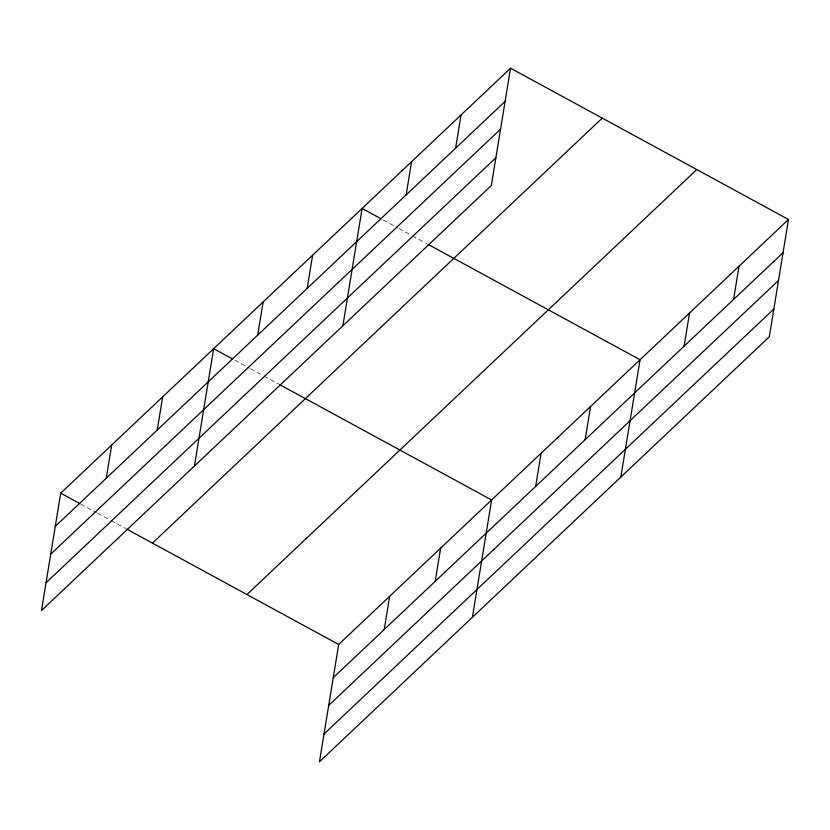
<?xml version="1.0" encoding="UTF-8"?>
<svg xmlns="http://www.w3.org/2000/svg" width="830" height="830" viewBox="0 0 830 830"><rect width="100%" height="100%" fill="white"/><g stroke="black" fill="none" stroke-linecap="round" stroke-linejoin="round"><path stroke-width="0.62" stroke-dasharray="4.15 3.11" d="M383.346 220.012L397.892 227.928M399.012 228.541L411.317 235.232M412.437 235.845L426.973 243.761M234.911 360.262L249.446 368.178M250.567 368.779L262.871 375.482M263.992 376.083L278.538 384M80.852 504.142L96.508 512.67M97.629 513.272L109.934 519.974M111.054 520.586L125.589 528.492"/><path stroke-width="1.25" d="M510.533 68.205L60.715 493.186L41.5 610.517L491.319 185.536L510.533 68.205L788.5 219.483L769.286 336.814L319.467 761.795L338.682 644.464L788.5 219.483M106.261 478.225L111.697 445.015M157.233 430.054L162.67 396.854M194.438 466.024L213.652 348.693L232.67 359.037M257.694 335.144L263.131 301.944M307.173 288.394L312.609 255.194M342.883 325.775L362.098 208.444L381.115 218.798M406.14 194.905L411.576 161.705M455.618 148.155L461.055 114.955M384.217 629.503L389.654 596.303M435.2 581.342L440.637 548.142M472.405 617.302L491.619 499.971L279.648 384.612M535.661 486.432L541.098 453.221M585.14 439.682L590.576 406.482M620.85 477.063L640.054 359.732L428.093 244.373M684.107 346.183L689.543 312.983M733.585 299.443L739.022 266.233M55.278 526.386L505.096 101.405M50.734 554.15L500.552 129.169M46.044 582.753L495.873 157.773M152.44 543.111L602.269 118.13M246.946 594.539L696.775 169.569M333.245 677.674L783.064 252.694M328.69 705.427L778.519 280.457M324.011 734.031L773.83 309.05M60.715 493.186L79.732 503.53M126.71 529.104L338.682 644.464"/></g></svg>
